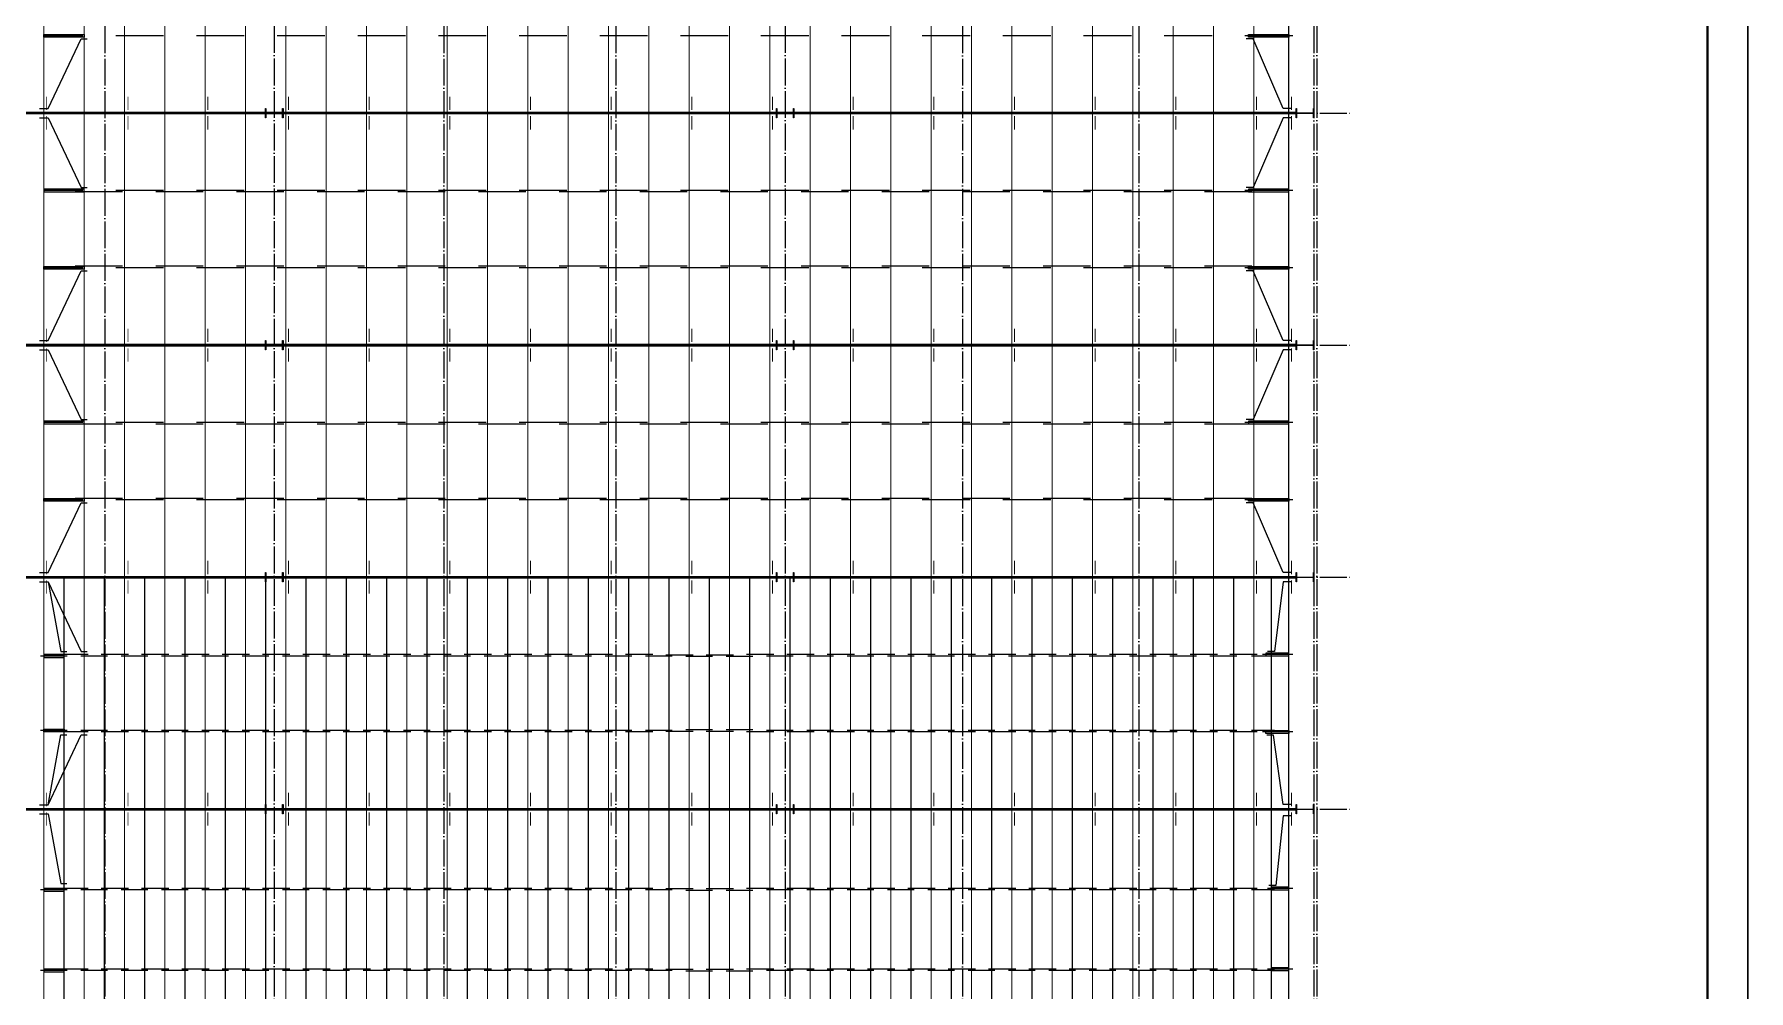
# Model space of a CAD drawing. Extents: x 447413 to 2975780, y -1432727 to 1301644.
# Drawn here: x 2679617 to 2743378, y -439284 to -403716 of the extents above; entities that cross this region are included whole.
import ezdxf

# ---------------------------------------------------------------- set-up
doc = ezdxf.new("R2010")
doc.units = 0
doc.header["$LTSCALE"] = 1000
doc.header["$MEASUREMENT"] = 0
doc.linetypes.add('DOTE', pattern=[2.42, 2, -0.2, 0.02, -0.2])
for name, color, linetype in [('DOTE', 1, 'Continuous'), ('LG', 200, 'Continuous'), ('图框', 253, 'Continuous'), ('柱子', 3, 'Continuous')]:
    doc.layers.add(name, color=color, linetype=linetype)
for name, color, linetype, lineweight in [('屋面隅撑', 10, 'Continuous', 30), ('檩条', 7, 'Continuous', 18), ('钢梁', 141, 'Continuous', 18)]:
    doc.layers.add(name, color=color, linetype=linetype, lineweight=lineweight)

# ---------------------------------------------------------------- blocks, each defined once
blk = doc.blocks.new('A$C6B0021A6')
at = {"layer": '图框', "color": 2, "const_width": 40, "elevation": -84000}
blk.add_lwpolyline([(20, 84120), (118920, 84120), (118920, 20), (20, 20)], close=True, dxfattribs=at)
at = {"layer": '图框', "color": 153, "const_width": 58, "elevation": -84000}
blk.add_lwpolyline([(111420, 1020), (2520, 1020), (2520, 83120), (111420, 83120)], close=True, dxfattribs=at)

msp = doc.modelspace()

# ---------------------------------------------------------------- linework, layer by layer
at = {"layer": 'DOTE', "color": 8, "linetype": 'DOTE', "ltscale": 0.5}
for p, q in [((2688542.4, -377995.7, 252000), (2688542.4, -498983.1, 252000)), ((2707542.4, -377995.7, 252000), (2707542.4, -498983.1, 252000)), ((2727322.1, -377995.7, 252000), (2727322.1, -498983.1, 252000)), ((2628213.2, -406647.4, 252000), (2728631.9, -406647.4, 252000)), ((2628213.2, -415277.4, 252000), (2728631.9, -415277.4, 252000)), ((2628213.2, -423907.4, 252000), (2728631.9, -423907.4, 252000))]:
    msp.add_line(p, q, dxfattribs=at)
at = {"layer": 'DOTE', "linetype": 'DOTE', "ltscale": 0.5}
msp.add_line((2628213.2, -432536.9, 252000), (2728631.9, -432536.9, 252000), dxfattribs=at)
at = {"layer": 'DOTE', "color": 8, "linetype": 'DOTE', "ltscale": 0.5, "elevation": 252000}
for points in [[(2682242.1, -378003.3), (2682242.1, -498989.2)], [(2694842.1, -378003.3), (2694842.1, -498989.2)], [(2701242.1, -378003.3), (2701242.1, -498989.2)], [(2714142.1, -378003.3), (2714142.1, -498989.2)], [(2720702.1, -378003.3), (2720702.1, -498989.2)]]:
    msp.add_lwpolyline(points, dxfattribs=at)
at = {"layer": 'DOTE', "linetype": 'DOTE', "ltscale": 0.5, "elevation": 252000}
msp.add_lwpolyline([(2727202.1, -378003.3), (2727202.1, -498989.2)], dxfattribs=at)
at = {"layer": 'LG'}
for p, q in [((2681418.1, -403772.4, 252000), (2679972.2, -403772.4, 252000)), ((2684418.1, -403772.4, 252000), (2682644, -403772.4, 252000)), ((2687418.1, -403772.4, 252000), (2685644, -403772.4, 252000)), ((2690418.1, -403772.4, 252000), (2688644, -403772.4, 252000)), ((2693418.1, -403772.4, 252000), (2691644, -403772.4, 252000)), ((2696418.1, -403772.4, 252000), (2694644, -403772.4, 252000)), ((2699418.1, -403772.4, 252000), (2697644, -403772.4, 252000)), ((2702418.1, -403772.4, 252000), (2700644, -403772.4, 252000)), ((2705418.1, -403772.4, 252000), (2703644, -403772.4, 252000)), ((2708418.1, -403772.4, 252000), (2706644, -403772.4, 252000)), ((2711418.1, -403772.4, 252000), (2709644, -403772.4, 252000)), ((2714418.1, -403772.4, 252000), (2712644, -403772.4, 252000)), ((2717418.1, -403772.4, 252000), (2715644, -403772.4, 252000)), ((2720418.1, -403772.4, 252000), (2718644, -403772.4, 252000)), ((2723418.1, -403772.4, 252000), (2721644, -403772.4, 252000)), ((2726418.1, -403772.4, 252000), (2724644, -403772.4, 252000)), ((2681418.1, -409522.4, 252000), (2679972.2, -409522.4, 252000)), ((2682897.5, -409579.8, 252000), (2681138.2, -409579.8, 252000)), ((2684418.1, -409522.4, 252000), (2682644, -409522.4, 252000)), ((2685897.5, -409579.8, 252000), (2684138.2, -409579.8, 252000)), ((2687418.1, -409522.4, 252000), (2685644, -409522.4, 252000)), ((2688897.5, -409579.8, 252000), (2687138.2, -409579.8, 252000)), ((2690418.1, -409522.4, 252000), (2688644, -409522.4, 252000)), ((2691897.5, -409579.8, 252000), (2690138.2, -409579.8, 252000)), ((2693418.1, -409522.4, 252000), (2691644, -409522.4, 252000)), ((2694897.5, -409579.8, 252000), (2693138.2, -409579.8, 252000)), ((2696418.1, -409522.4, 252000), (2694644, -409522.4, 252000)), ((2697897.5, -409579.8, 252000), (2696138.2, -409579.8, 252000)), ((2699418.1, -409522.4, 252000), (2697644, -409522.4, 252000)), ((2700897.5, -409579.8, 252000), (2699138.2, -409579.8, 252000)), ((2702418.1, -409522.4, 252000), (2700644, -409522.4, 252000)), ((2703897.5, -409579.8, 252000), (2702138.2, -409579.8, 252000)), ((2705418.1, -409522.4, 252000), (2703644, -409522.4, 252000)), ((2706897.5, -409579.8, 252000), (2705138.2, -409579.8, 252000)), ((2708418.1, -409522.4, 252000), (2706644, -409522.4, 252000)), ((2709897.5, -409579.8, 252000), (2708138.2, -409579.8, 252000)), ((2711418.1, -409522.4, 252000), (2709644, -409522.4, 252000)), ((2712897.5, -409579.8, 252000), (2711138.2, -409579.8, 252000)), ((2714418.1, -409522.4, 252000), (2712644, -409522.4, 252000)), ((2715897.5, -409579.8, 252000), (2714138.2, -409579.8, 252000)), ((2717418.1, -409522.4, 252000), (2715644, -409522.4, 252000)), ((2718897.5, -409579.8, 252000), (2717138.2, -409579.8, 252000)), ((2720418.1, -409522.4, 252000), (2718644, -409522.4, 252000)), ((2721897.5, -409579.8, 252000), (2720138.2, -409579.8, 252000)), ((2723418.1, -409522.4, 252000), (2721644, -409522.4, 252000)), ((2724897.5, -409579.8, 252000), (2723138.2, -409579.8, 252000)), ((2726418.1, -409522.4, 252000), (2724644, -409522.4, 252000)), ((2681418.1, -412402.4, 252000), (2679972.2, -412402.4, 252000)), ((2682897.5, -412344.9, 252000), (2681138.2, -412344.9, 252000)), ((2684418.1, -412402.4, 252000), (2682644, -412402.4, 252000)), ((2685897.5, -412344.9, 252000), (2684138.2, -412344.9, 252000)), ((2687418.1, -412402.4, 252000), (2685644, -412402.4, 252000)), ((2688897.5, -412344.9, 252000), (2687138.2, -412344.9, 252000)), ((2690418.1, -412402.4, 252000), (2688644, -412402.4, 252000)), ((2691897.5, -412344.9, 252000), (2690138.2, -412344.9, 252000)), ((2693418.1, -412402.4, 252000), (2691644, -412402.4, 252000)), ((2694897.5, -412344.9, 252000), (2693138.2, -412344.9, 252000)), ((2696418.1, -412402.4, 252000), (2694644, -412402.4, 252000)), ((2697897.5, -412344.9, 252000), (2696138.2, -412344.9, 252000)), ((2699418.1, -412402.4, 252000), (2697644, -412402.4, 252000)), ((2700897.5, -412344.9, 252000), (2699138.2, -412344.9, 252000)), ((2702418.1, -412402.4, 252000), (2700644, -412402.4, 252000)), ((2703897.5, -412344.9, 252000), (2702138.2, -412344.9, 252000)), ((2705418.1, -412402.4, 252000), (2703644, -412402.4, 252000)), ((2706897.5, -412344.9, 252000), (2705138.2, -412344.9, 252000)), ((2708418.1, -412402.4, 252000), (2706644, -412402.4, 252000)), ((2709897.5, -412344.9, 252000), (2708138.2, -412344.9, 252000)), ((2711418.1, -412402.4, 252000), (2709644, -412402.4, 252000)), ((2712897.5, -412344.9, 252000), (2711138.2, -412344.9, 252000)), ((2714418.1, -412402.4, 252000), (2712644, -412402.4, 252000)), ((2715897.5, -412344.9, 252000), (2714138.2, -412344.9, 252000)), ((2717418.1, -412402.4, 252000), (2715644, -412402.4, 252000)), ((2718897.5, -412344.9, 252000), (2717138.2, -412344.9, 252000)), ((2720418.1, -412402.4, 252000), (2718644, -412402.4, 252000)), ((2721897.5, -412344.9, 252000), (2720138.2, -412344.9, 252000)), ((2723418.1, -412402.4, 252000), (2721644, -412402.4, 252000)), ((2724897.5, -412344.9, 252000), (2723138.2, -412344.9, 252000)), ((2726418.1, -412402.4, 252000), (2724644, -412402.4, 252000)), ((2681418.1, -418152.4, 252000), (2679972.2, -418152.4, 252000)), ((2682897.5, -418209.8, 252000), (2681138.2, -418209.8, 252000)), ((2684418.1, -418152.4, 252000), (2682644, -418152.4, 252000)), ((2685897.5, -418209.8, 252000), (2684138.2, -418209.8, 252000)), ((2687418.1, -418152.4, 252000), (2685644, -418152.4, 252000)), ((2688897.5, -418209.8, 252000), (2687138.2, -418209.8, 252000)), ((2690418.1, -418152.4, 252000), (2688644, -418152.4, 252000)), ((2691897.5, -418209.8, 252000), (2690138.2, -418209.8, 252000)), ((2693418.1, -418152.4, 252000), (2691644, -418152.4, 252000)), ((2694897.5, -418209.8, 252000), (2693138.2, -418209.8, 252000)), ((2696418.1, -418152.4, 252000), (2694644, -418152.4, 252000)), ((2697897.5, -418209.8, 252000), (2696138.2, -418209.8, 252000)), ((2699418.1, -418152.4, 252000), (2697644, -418152.4, 252000)), ((2700897.5, -418209.8, 252000), (2699138.2, -418209.8, 252000)), ((2702418.1, -418152.4, 252000), (2700644, -418152.4, 252000)), ((2703897.5, -418209.8, 252000), (2702138.2, -418209.8, 252000)), ((2705418.1, -418152.4, 252000), (2703644, -418152.4, 252000)), ((2706897.5, -418209.8, 252000), (2705138.2, -418209.8, 252000)), ((2708418.1, -418152.4, 252000), (2706644, -418152.4, 252000)), ((2709897.5, -418209.8, 252000), (2708138.2, -418209.8, 252000)), ((2711418.1, -418152.4, 252000), (2709644, -418152.4, 252000)), ((2712897.5, -418209.8, 252000), (2711138.2, -418209.8, 252000)), ((2714418.1, -418152.4, 252000), (2712644, -418152.4, 252000)), ((2715897.5, -418209.8, 252000), (2714138.2, -418209.8, 252000)), ((2717418.1, -418152.4, 252000), (2715644, -418152.4, 252000)), ((2718897.5, -418209.8, 252000), (2717138.2, -418209.8, 252000)), ((2720418.1, -418152.4, 252000), (2718644, -418152.4, 252000)), ((2721897.5, -418209.8, 252000), (2720138.2, -418209.8, 252000)), ((2723418.1, -418152.4, 252000), (2721644, -418152.4, 252000)), ((2724897.5, -418209.8, 252000), (2723138.2, -418209.8, 252000)), ((2726418.1, -418152.4, 252000), (2724644, -418152.4, 252000)), ((2681418.1, -421032.4, 252000), (2679972.2, -421032.4, 252000)), ((2682897.5, -420974.9, 252000), (2681138.2, -420974.9, 252000)), ((2684418.1, -421032.4, 252000), (2682644, -421032.4, 252000)), ((2685897.5, -420974.9, 252000), (2684138.2, -420974.9, 252000)), ((2687418.1, -421032.4, 252000), (2685644, -421032.4, 252000)), ((2688897.5, -420974.9, 252000), (2687138.2, -420974.9, 252000)), ((2690418.1, -421032.4, 252000), (2688644, -421032.4, 252000)), ((2691897.5, -420974.9, 252000), (2690138.2, -420974.9, 252000)), ((2693418.1, -421032.4, 252000), (2691644, -421032.4, 252000)), ((2694897.5, -420974.9, 252000), (2693138.2, -420974.9, 252000)), ((2696418.1, -421032.4, 252000), (2694644, -421032.4, 252000)), ((2697897.5, -420974.9, 252000), (2696138.2, -420974.9, 252000)), ((2699418.1, -421032.4, 252000), (2697644, -421032.4, 252000)), ((2700897.5, -420974.9, 252000), (2699138.2, -420974.9, 252000)), ((2702418.1, -421032.4, 252000), (2700644, -421032.4, 252000)), ((2703897.5, -420974.9, 252000), (2702138.2, -420974.9, 252000)), ((2705418.1, -421032.4, 252000), (2703644, -421032.4, 252000)), ((2706897.5, -420974.9, 252000), (2705138.2, -420974.9, 252000)), ((2708418.1, -421032.4, 252000), (2706644, -421032.4, 252000)), ((2709897.5, -420974.9, 252000), (2708138.2, -420974.9, 252000)), ((2711418.1, -421032.4, 252000), (2709644, -421032.4, 252000)), ((2712897.5, -420974.9, 252000), (2711138.2, -420974.9, 252000)), ((2714418.1, -421032.4, 252000), (2712644, -421032.4, 252000)), ((2715897.5, -420974.9, 252000), (2714138.2, -420974.9, 252000)), ((2717418.1, -421032.4, 252000), (2715644, -421032.4, 252000)), ((2718897.5, -420974.9, 252000), (2717138.2, -420974.9, 252000)), ((2720418.1, -421032.4, 252000), (2718644, -421032.4, 252000)), ((2721897.5, -420974.9, 252000), (2720138.2, -420974.9, 252000)), ((2723418.1, -421032.4, 252000), (2721644, -421032.4, 252000)), ((2724897.5, -420974.9, 252000), (2723138.2, -420974.9, 252000)), ((2726418.1, -421032.4, 252000), (2724644, -421032.4, 252000)), ((2680840, -426839.6, 252000), (2679842.9, -426839.6, 252000)), ((2681418.1, -426782.1, 252000), (2679972.2, -426782.1, 252000)), ((2681615.9, -426782.1, 252000), (2680608, -426782.1, 252000)), ((2682340, -426839.6, 252000), (2681342.9, -426839.6, 252000)), ((2683115.9, -426782.1, 252000), (2682108, -426782.1, 252000)), ((2683840, -426839.6, 252000), (2682842.9, -426839.6, 252000)), ((2684615.9, -426782.1, 252000), (2683608, -426782.1, 252000)), ((2685340, -426839.6, 252000), (2684342.9, -426839.6, 252000)), ((2686115.9, -426782.1, 252000), (2685108, -426782.1, 252000)), ((2686840, -426839.6, 252000), (2685842.9, -426839.6, 252000)), ((2687615.9, -426782.1, 252000), (2686608, -426782.1, 252000)), ((2688340, -426839.6, 252000), (2687342.9, -426839.6, 252000)), ((2689115.9, -426782.1, 252000), (2688108, -426782.1, 252000)), ((2689840, -426839.6, 252000), (2688842.9, -426839.6, 252000)), ((2690615.9, -426782.1, 252000), (2689608, -426782.1, 252000)), ((2691340, -426839.6, 252000), (2690342.9, -426839.6, 252000)), ((2692115.9, -426782.1, 252000), (2691108, -426782.1, 252000)), ((2692840, -426839.6, 252000), (2691842.9, -426839.6, 252000)), ((2693615.9, -426782.1, 252000), (2692608, -426782.1, 252000)), ((2694340, -426839.6, 252000), (2693342.9, -426839.6, 252000)), ((2695115.9, -426782.1, 252000), (2694108, -426782.1, 252000)), ((2695840, -426839.6, 252000), (2694842.9, -426839.6, 252000)), ((2696615.9, -426782.1, 252000), (2695608, -426782.1, 252000)), ((2697340, -426839.6, 252000), (2696342.9, -426839.6, 252000)), ((2698115.9, -426782.1, 252000), (2697108, -426782.1, 252000)), ((2698840, -426839.6, 252000), (2697842.9, -426839.6, 252000)), ((2699615.9, -426782.1, 252000), (2698608, -426782.1, 252000)), ((2700340, -426839.6, 252000), (2699342.9, -426839.6, 252000)), ((2701115.9, -426782.1, 252000), (2700108, -426782.1, 252000)), ((2701840, -426839.6, 252000), (2700842.9, -426839.6, 252000)), ((2702615.9, -426782.1, 252000), (2701608, -426782.1, 252000)), ((2703340, -426839.6, 252000), (2702342.9, -426839.6, 252000)), ((2704115.9, -426802.2, 252000), (2703108, -426802.2, 252000)), ((2704840, -426859.7, 252000), (2703842.9, -426859.7, 252000)), ((2705615.9, -426802.2, 252000), (2704608, -426802.2, 252000)), ((2706340, -426859.7, 252000), (2705342.9, -426859.7, 252000)), ((2707115.9, -426782.1, 252000), (2706108, -426782.1, 252000)), ((2707840, -426839.6, 252000), (2706842.9, -426839.6, 252000)), ((2708615.9, -426782.1, 252000), (2707608, -426782.1, 252000)), ((2709340, -426839.6, 252000), (2708342.9, -426839.6, 252000)), ((2710115.9, -426782.1, 252000), (2709108, -426782.1, 252000)), ((2710840, -426839.6, 252000), (2709842.9, -426839.6, 252000)), ((2711615.9, -426782.1, 252000), (2710608, -426782.1, 252000)), ((2712340, -426839.6, 252000), (2711342.9, -426839.6, 252000)), ((2713115.9, -426782.1, 252000), (2712108, -426782.1, 252000)), ((2713840, -426839.6, 252000), (2712842.9, -426839.6, 252000)), ((2714615.9, -426782.1, 252000), (2713608, -426782.1, 252000)), ((2715340, -426839.6, 252000), (2714342.9, -426839.6, 252000)), ((2716115.9, -426782.1, 252000), (2715108, -426782.1, 252000)), ((2716840, -426839.6, 252000), (2715842.9, -426839.6, 252000)), ((2717615.9, -426782.1, 252000), (2716608, -426782.1, 252000)), ((2718340, -426839.6, 252000), (2717342.9, -426839.6, 252000)), ((2719115.9, -426782.1, 252000), (2718108, -426782.1, 252000)), ((2719840, -426839.6, 252000), (2718842.9, -426839.6, 252000)), ((2720615.9, -426782.1, 252000), (2719608, -426782.1, 252000)), ((2721340, -426839.6, 252000), (2720342.9, -426839.6, 252000)), ((2722115.9, -426782.1, 252000), (2721108, -426782.1, 252000)), ((2722840, -426839.6, 252000), (2721842.9, -426839.6, 252000)), ((2723615.9, -426782.1, 252000), (2722608, -426782.1, 252000)), ((2724340, -426839.6, 252000), (2723342.9, -426839.6, 252000)), ((2725100.2, -426782.1, 252000), (2724086.5, -426782.1, 252000)), ((2725740, -426839.6, 252000), (2724889.3, -426839.6, 252000)), ((2726418.1, -426782.1, 252000), (2725294, -426782.1, 252000)), ((2680840, -429604.7, 252000), (2679842.9, -429604.7, 252000)), ((2681418.1, -429662.1, 252000), (2679972.2, -429662.1, 252000)), ((2681615.9, -429662.1, 252000), (2680608, -429662.1, 252000)), ((2682340, -429604.7, 252000), (2681342.9, -429604.7, 252000)), ((2683115.9, -429662.1, 252000), (2682108, -429662.1, 252000)), ((2683840, -429604.7, 252000), (2682842.9, -429604.7, 252000)), ((2684615.9, -429662.1, 252000), (2683608, -429662.1, 252000)), ((2685340, -429604.7, 252000), (2684342.9, -429604.7, 252000)), ((2686115.9, -429662.1, 252000), (2685108, -429662.1, 252000)), ((2686840, -429604.7, 252000), (2685842.9, -429604.7, 252000)), ((2687615.9, -429662.1, 252000), (2686608, -429662.1, 252000)), ((2688340, -429604.7, 252000), (2687342.9, -429604.7, 252000)), ((2689115.9, -429662.1, 252000), (2688108, -429662.1, 252000)), ((2689840, -429604.7, 252000), (2688842.9, -429604.7, 252000)), ((2690615.9, -429662.1, 252000), (2689608, -429662.1, 252000)), ((2691340, -429604.7, 252000), (2690342.9, -429604.7, 252000)), ((2692115.9, -429662.1, 252000), (2691108, -429662.1, 252000)), ((2692840, -429604.7, 252000), (2691842.9, -429604.7, 252000)), ((2693615.9, -429662.1, 252000), (2692608, -429662.1, 252000)), ((2694340, -429604.7, 252000), (2693342.9, -429604.7, 252000)), ((2695115.9, -429662.1, 252000), (2694108, -429662.1, 252000)), ((2695840, -429604.7, 252000), (2694842.9, -429604.7, 252000)), ((2696615.9, -429662.1, 252000), (2695608, -429662.1, 252000)), ((2697340, -429604.7, 252000), (2696342.9, -429604.7, 252000)), ((2698115.9, -429662.1, 252000), (2697108, -429662.1, 252000)), ((2698840, -429604.7, 252000), (2697842.9, -429604.7, 252000)), ((2699615.9, -429662.1, 252000), (2698608, -429662.1, 252000)), ((2700340, -429604.7, 252000), (2699342.9, -429604.7, 252000)), ((2701115.9, -429662.1, 252000), (2700108, -429662.1, 252000)), ((2701840, -429604.7, 252000), (2700842.9, -429604.7, 252000)), ((2702615.9, -429662.1, 252000), (2701608, -429662.1, 252000)), ((2703340, -429604.7, 252000), (2702342.9, -429604.7, 252000)), ((2704115.9, -429642.1, 252000), (2703108, -429642.1, 252000)), ((2704840, -429584.6, 252000), (2703842.9, -429584.6, 252000)), ((2705615.9, -429642.1, 252000), (2704608, -429642.1, 252000)), ((2706340, -429584.6, 252000), (2705342.9, -429584.6, 252000)), ((2707115.9, -429662.1, 252000), (2706108, -429662.1, 252000)), ((2707840, -429604.7, 252000), (2706842.9, -429604.7, 252000)), ((2708615.9, -429662.1, 252000), (2707608, -429662.1, 252000)), ((2709340, -429604.7, 252000), (2708342.9, -429604.7, 252000)), ((2710115.9, -429662.1, 252000), (2709108, -429662.1, 252000)), ((2710840, -429604.7, 252000), (2709842.9, -429604.7, 252000)), ((2711615.9, -429662.1, 252000), (2710608, -429662.1, 252000)), ((2712340, -429604.7, 252000), (2711342.9, -429604.7, 252000)), ((2713115.9, -429662.1, 252000), (2712108, -429662.1, 252000)), ((2713840, -429604.7, 252000), (2712842.9, -429604.7, 252000)), ((2714615.9, -429662.1, 252000), (2713608, -429662.1, 252000)), ((2715340, -429604.7, 252000), (2714342.9, -429604.7, 252000)), ((2716115.9, -429662.1, 252000), (2715108, -429662.1, 252000)), ((2716840, -429604.7, 252000), (2715842.9, -429604.7, 252000)), ((2717615.9, -429662.1, 252000), (2716608, -429662.1, 252000)), ((2718340, -429604.7, 252000), (2717342.9, -429604.7, 252000)), ((2719115.9, -429662.1, 252000), (2718108, -429662.1, 252000)), ((2719840, -429604.7, 252000), (2718842.9, -429604.7, 252000)), ((2720615.9, -429662.1, 252000), (2719608, -429662.1, 252000)), ((2721340, -429604.7, 252000), (2720342.9, -429604.7, 252000)), ((2722115.9, -429662.1, 252000), (2721108, -429662.1, 252000)), ((2722840, -429604.7, 252000), (2721842.9, -429604.7, 252000)), ((2723615.9, -429662.1, 252000), (2722608, -429662.1, 252000)), ((2724340, -429604.7, 252000), (2723342.9, -429604.7, 252000)), ((2725100.2, -429662.1, 252000), (2724086.5, -429662.1, 252000)), ((2725740, -429604.7, 252000), (2724889.3, -429604.7, 252000)), ((2726418.1, -429662.1, 252000), (2725294, -429662.1, 252000)), ((2681615.9, -435479.5, 252000), (2680608, -435479.5, 252000)), ((2683115.9, -435479.5, 252000), (2682108, -435479.5, 252000)), ((2684615.9, -435479.5, 252000), (2683608, -435479.5, 252000)), ((2686115.9, -435479.5, 252000), (2685108, -435479.5, 252000)), ((2687615.9, -435479.5, 252000), (2686608, -435479.5, 252000)), ((2689115.9, -435479.5, 252000), (2688108, -435479.5, 252000)), ((2690615.9, -435479.5, 252000), (2689608, -435479.5, 252000)), ((2692115.9, -435479.5, 252000), (2691108, -435479.5, 252000)), ((2693615.9, -435479.5, 252000), (2692608, -435479.5, 252000)), ((2695115.9, -435479.5, 252000), (2694108, -435479.5, 252000)), ((2696615.9, -435479.5, 252000), (2695608, -435479.5, 252000)), ((2698115.9, -435479.5, 252000), (2697108, -435479.5, 252000)), ((2699615.9, -435479.5, 252000), (2698608, -435479.5, 252000)), ((2701115.9, -435479.5, 252000), (2700108, -435479.5, 252000)), ((2702615.9, -435479.5, 252000), (2701608, -435479.5, 252000)), ((2707115.9, -435479.5, 252000), (2706108, -435479.5, 252000)), ((2708615.9, -435479.5, 252000), (2707608, -435479.5, 252000)), ((2710115.9, -435479.5, 252000), (2709108, -435479.5, 252000)), ((2711615.9, -435479.5, 252000), (2710608, -435479.5, 252000)), ((2713115.9, -435479.5, 252000), (2712108, -435479.5, 252000)), ((2714615.9, -435479.5, 252000), (2713608, -435479.5, 252000)), ((2716115.9, -435479.5, 252000), (2715108, -435479.5, 252000)), ((2717615.9, -435479.5, 252000), (2716608, -435479.5, 252000)), ((2719115.9, -435479.5, 252000), (2718108, -435479.5, 252000)), ((2720615.9, -435479.5, 252000), (2719608, -435479.5, 252000)), ((2722115.9, -435479.5, 252000), (2721108, -435479.5, 252000)), ((2723615.9, -435479.5, 252000), (2722608, -435479.5, 252000)), ((2725100.2, -435479.5, 252000), (2724086.5, -435479.5, 252000)), ((2726418.1, -435479.5, 252000), (2725486.5, -435479.5, 252000)), ((2680840, -435536.9, 252000), (2679842.9, -435536.9, 252000)), ((2682340, -435536.9, 252000), (2681342.9, -435536.9, 252000)), ((2683840, -435536.9, 252000), (2682842.9, -435536.9, 252000)), ((2685340, -435536.9, 252000), (2684342.9, -435536.9, 252000)), ((2686840, -435536.9, 252000), (2685842.9, -435536.9, 252000)), ((2688340, -435536.9, 252000), (2687342.9, -435536.9, 252000)), ((2689840, -435536.9, 252000), (2688842.9, -435536.9, 252000)), ((2691340, -435536.9, 252000), (2690342.9, -435536.9, 252000)), ((2692840, -435536.9, 252000), (2691842.9, -435536.9, 252000)), ((2694340, -435536.9, 252000), (2693342.9, -435536.9, 252000)), ((2695840, -435536.9, 252000), (2694842.9, -435536.9, 252000)), ((2697340, -435536.9, 252000), (2696342.9, -435536.9, 252000)), ((2698840, -435536.9, 252000), (2697842.9, -435536.9, 252000)), ((2700340, -435536.9, 252000), (2699342.9, -435536.9, 252000)), ((2701840, -435536.9, 252000), (2700842.9, -435536.9, 252000)), ((2703340, -435536.9, 252000), (2702342.9, -435536.9, 252000)), ((2704115.9, -435499.5, 252000), (2703108, -435499.5, 252000)), ((2704840, -435557, 252000), (2703842.9, -435557, 252000)), ((2705615.9, -435499.5, 252000), (2704608, -435499.5, 252000)), ((2706340, -435557, 252000), (2705342.9, -435557, 252000)), ((2707840, -435536.9, 252000), (2706842.9, -435536.9, 252000)), ((2709340, -435536.9, 252000), (2708342.9, -435536.9, 252000)), ((2710840, -435536.9, 252000), (2709842.9, -435536.9, 252000)), ((2712340, -435536.9, 252000), (2711342.9, -435536.9, 252000)), ((2713840, -435536.9, 252000), (2712842.9, -435536.9, 252000)), ((2715340, -435536.9, 252000), (2714342.9, -435536.9, 252000)), ((2716840, -435536.9, 252000), (2715842.9, -435536.9, 252000)), ((2718340, -435536.9, 252000), (2717342.9, -435536.9, 252000)), ((2719840, -435536.9, 252000), (2718842.9, -435536.9, 252000)), ((2721340, -435536.9, 252000), (2720342.9, -435536.9, 252000)), ((2722840, -435536.9, 252000), (2721842.9, -435536.9, 252000)), ((2724340, -435536.9, 252000), (2723342.9, -435536.9, 252000)), ((2725740, -435536.9, 252000), (2724889.3, -435536.9, 252000)), ((2680840, -438536.9, 252000), (2679842.9, -438536.9, 252000)), ((2681615.9, -438479.5, 252000), (2680608, -438479.5, 252000)), ((2682340, -438536.9, 252000), (2681342.9, -438536.9, 252000)), ((2683115.9, -438479.5, 252000), (2682108, -438479.5, 252000)), ((2683840, -438536.9, 252000), (2682842.9, -438536.9, 252000)), ((2684615.9, -438479.5, 252000), (2683608, -438479.5, 252000)), ((2685340, -438536.9, 252000), (2684342.9, -438536.9, 252000)), ((2686115.9, -438479.5, 252000), (2685108, -438479.5, 252000)), ((2686840, -438536.9, 252000), (2685842.9, -438536.9, 252000)), ((2687615.9, -438479.5, 252000), (2686608, -438479.5, 252000)), ((2688340, -438536.9, 252000), (2687342.9, -438536.9, 252000)), ((2689115.9, -438479.5, 252000), (2688108, -438479.5, 252000)), ((2689840, -438536.9, 252000), (2688842.9, -438536.9, 252000)), ((2690615.9, -438479.5, 252000), (2689608, -438479.5, 252000)), ((2691340, -438536.9, 252000), (2690342.9, -438536.9, 252000)), ((2692115.9, -438479.5, 252000), (2691108, -438479.5, 252000)), ((2692840, -438536.9, 252000), (2691842.9, -438536.9, 252000)), ((2693615.9, -438479.5, 252000), (2692608, -438479.5, 252000)), ((2694340, -438536.9, 252000), (2693342.9, -438536.9, 252000)), ((2695115.9, -438479.5, 252000), (2694108, -438479.5, 252000)), ((2695840, -438536.9, 252000), (2694842.9, -438536.9, 252000)), ((2696615.9, -438479.5, 252000), (2695608, -438479.5, 252000)), ((2697340, -438536.9, 252000), (2696342.9, -438536.9, 252000)), ((2698115.9, -438479.5, 252000), (2697108, -438479.5, 252000)), ((2698840, -438536.9, 252000), (2697842.9, -438536.9, 252000)), ((2699615.9, -438479.5, 252000), (2698608, -438479.5, 252000)), ((2700340, -438536.9, 252000), (2699342.9, -438536.9, 252000)), ((2701115.9, -438479.5, 252000), (2700108, -438479.5, 252000)), ((2701840, -438536.9, 252000), (2700842.9, -438536.9, 252000)), ((2702615.9, -438479.5, 252000), (2701608, -438479.5, 252000)), ((2703340, -438536.9, 252000), (2702342.9, -438536.9, 252000)), ((2704115.9, -438499.5, 252000), (2703108, -438499.5, 252000)), ((2704840, -438557, 252000), (2703842.9, -438557, 252000)), ((2705615.9, -438499.5, 252000), (2704608, -438499.5, 252000)), ((2706340, -438557, 252000), (2705342.9, -438557, 252000)), ((2707115.9, -438479.5, 252000), (2706108, -438479.5, 252000)), ((2707840, -438536.9, 252000), (2706842.9, -438536.9, 252000)), ((2708615.9, -438479.5, 252000), (2707608, -438479.5, 252000)), ((2709340, -438536.9, 252000), (2708342.9, -438536.9, 252000)), ((2710115.9, -438479.5, 252000), (2709108, -438479.5, 252000)), ((2710840, -438536.9, 252000), (2709842.9, -438536.9, 252000)), ((2711615.9, -438479.5, 252000), (2710608, -438479.5, 252000)), ((2712340, -438536.9, 252000), (2711342.9, -438536.9, 252000)), ((2713115.9, -438479.5, 252000), (2712108, -438479.5, 252000)), ((2713840, -438536.9, 252000), (2712842.9, -438536.9, 252000)), ((2714615.9, -438479.5, 252000), (2713608, -438479.5, 252000)), ((2715340, -438536.9, 252000), (2714342.9, -438536.9, 252000)), ((2716115.9, -438479.5, 252000), (2715108, -438479.5, 252000)), ((2716840, -438536.9, 252000), (2715842.9, -438536.9, 252000)), ((2717615.9, -438479.5, 252000), (2716608, -438479.5, 252000)), ((2718340, -438536.9, 252000), (2717342.9, -438536.9, 252000)), ((2719115.9, -438479.5, 252000), (2718108, -438479.5, 252000)), ((2719840, -438536.9, 252000), (2718842.9, -438536.9, 252000)), ((2720615.9, -438479.5, 252000), (2719608, -438479.5, 252000)), ((2721340, -438536.9, 252000), (2720342.9, -438536.9, 252000)), ((2722115.9, -438479.5, 252000), (2721108, -438479.5, 252000)), ((2722840, -438536.9, 252000), (2721842.9, -438536.9, 252000)), ((2723615.9, -438479.5, 252000), (2722608, -438479.5, 252000)), ((2724340, -438536.9, 252000), (2723342.9, -438536.9, 252000)), ((2725100.2, -438479.5, 252000), (2724086.5, -438479.5, 252000)), ((2725740, -438536.9, 252000), (2724889.3, -438536.9, 252000)), ((2726418.1, -438479.5, 252000), (2725486.5, -438479.5, 252000))]:
    msp.add_line(p, q, dxfattribs=at)
at = {"layer": 'LG', "elevation": 252000}
for points in [[(2679811, -406476.9), (2680127, -406476.9), (2681355.8, -403880.8), (2681578, -403880.8)], [(2726379.7, -406471.1), (2726063.7, -406471.1), (2724945.7, -403885.7), (2724692.8, -403885.7)], [(2679811, -406817.8), (2680127, -406817.8), (2681355.8, -409413.9), (2681578, -409413.9)], [(2726379.7, -406823.6), (2726063.7, -406823.6), (2724945.7, -409409), (2724692.8, -409409)], [(2679811, -415106.9), (2680127, -415106.9), (2681355.8, -412510.8), (2681578, -412510.8)], [(2726379.7, -415101.1), (2726063.7, -415101.1), (2724945.7, -412515.7), (2724692.8, -412515.7)], [(2679811, -415447.8), (2680127, -415447.8), (2681355.8, -418043.9), (2681578, -418043.9)], [(2726379.7, -415453.6), (2726063.7, -415453.6), (2724945.7, -418039), (2724692.8, -418039)], [(2679811, -423736.9), (2680127, -423736.9), (2681355.8, -421140.8), (2681578, -421140.8)], [(2726379.7, -423731.1), (2726063.7, -423731.1), (2724945.7, -421145.7), (2724692.8, -421145.7)], [(2679811, -424077.6), (2680127, -424077.6), (2681355.8, -426673.7), (2681578, -426673.7)], [(2679811, -424077.6), (2680127, -424077.6), (2680605.8, -426673.7), (2680828, -426673.7)], [(2726379.7, -424083.4), (2726063.7, -424083.4), (2725737.2, -426668.8), (2725484.2, -426668.8)], [(2679811, -432366.7), (2680127, -432366.7), (2681355.8, -429770.6), (2681578, -429770.6)], [(2679811, -432366.7), (2680127, -432366.7), (2680605.8, -429770.6), (2680828, -429770.6)], [(2726379.7, -432360.9), (2726063.7, -432360.9), (2725709.6, -429775.5), (2725456.7, -429775.5)], [(2679811, -432707.2), (2680127, -432707.2), (2680605.8, -435303.2), (2680828, -435303.2)], [(2726379.7, -432780.7), (2726063.7, -432780.7), (2725788.2, -435366.1), (2725535.3, -435366.1)]]:
    msp.add_lwpolyline(points, dxfattribs=at)
at = {"layer": 'LG', "color": 7, "elevation": 252000}
for points in [[(2681472.2, -403823.6), (2679972.2, -403823.6), (2679972.2, -403721.4), (2681472.2, -403721.4)], [(2726272.2, -403823.5), (2724772.2, -403823.5), (2724772.2, -403721.2), (2726272.2, -403721.2)], [(2681472.2, -409471.1), (2679972.2, -409471.1), (2679972.2, -409573.3), (2681472.2, -409573.3)], [(2726272.2, -409471.2), (2724772.2, -409471.2), (2724772.2, -409573.5), (2726272.2, -409573.5)], [(2681472.2, -412453.6), (2679972.2, -412453.6), (2679972.2, -412351.4), (2681472.2, -412351.4)], [(2726272.2, -412453.5), (2724772.2, -412453.5), (2724772.2, -412351.2), (2726272.2, -412351.2)], [(2681472.2, -418101.1), (2679972.2, -418101.1), (2679972.2, -418203.3), (2681472.2, -418203.3)], [(2726272.2, -418101.2), (2724772.2, -418101.2), (2724772.2, -418203.5), (2726272.2, -418203.5)], [(2681472.2, -421083.6), (2679972.2, -421083.6), (2679972.2, -420981.4), (2681472.2, -420981.4)], [(2726272.2, -421083.5), (2724772.2, -421083.5), (2724772.2, -420981.2), (2726272.2, -420981.2)], [(2680722.2, -426788.5), (2679972.2, -426788.5), (2679972.2, -426890.7), (2680722.2, -426890.7)], [(2726272.2, -426731), (2725422.2, -426731), (2725422.2, -426833.3), (2726272.2, -426833.3)], [(2680722.2, -429655.8), (2679972.2, -429655.8), (2679972.2, -429553.6), (2680722.2, -429553.6)], [(2726272.2, -429713.3), (2725422.2, -429713.3), (2725422.2, -429611), (2726272.2, -429611)], [(2680722.2, -435485.8), (2679972.2, -435485.8), (2679972.2, -435588), (2680722.2, -435588)], [(2726272.2, -435428.3), (2725614.7, -435428.3), (2725614.7, -435530.6), (2726272.2, -435530.6)], [(2680722.2, -438485.8), (2679972.2, -438485.8), (2679972.2, -438588), (2680722.2, -438588)], [(2726272.2, -438428.3), (2725614.7, -438428.3), (2725614.7, -438530.6), (2726272.2, -438530.6)]]:
    msp.add_lwpolyline(points, close=True, dxfattribs=at)
at = {"layer": '屋面隅撑', "const_width": 30, "elevation": 252000}
for points in [[(2680073.6, -406535.7), (2680073.6, -406035.7)], [(2683103.9, -406535.7), (2683103.9, -406035.7)], [(2686073.6, -406535.7), (2686073.6, -406035.7)], [(2689073.6, -406535.7), (2689073.6, -406035.7)], [(2692073.6, -406535.7), (2692073.6, -406035.7)], [(2695073.6, -406535.7), (2695073.6, -406035.7)], [(2698073.6, -406535.7), (2698073.6, -406035.7)], [(2701073.6, -406535.7), (2701073.6, -406035.7)], [(2704073.6, -406535.7), (2704073.6, -406035.7)], [(2707073.6, -406535.7), (2707073.6, -406035.7)], [(2710073.6, -406535.7), (2710073.6, -406035.7)], [(2713073.6, -406535.7), (2713073.6, -406035.7)], [(2716073.6, -406535.7), (2716073.6, -406035.7)], [(2719073.6, -406535.7), (2719073.6, -406035.7)], [(2722073.6, -406535.7), (2722073.6, -406035.7)], [(2725073.6, -406535.7), (2725073.6, -406035.7)], [(2726373.6, -406535.7), (2726373.6, -406035.7)], [(2680073.6, -406759), (2680073.6, -407259)], [(2683103.9, -406759), (2683103.9, -407259)], [(2686073.6, -406759), (2686073.6, -407259)], [(2689073.6, -406759), (2689073.6, -407259)], [(2692073.6, -406759), (2692073.6, -407259)], [(2695073.6, -406759), (2695073.6, -407259)], [(2698073.6, -406759), (2698073.6, -407259)], [(2701073.6, -406759), (2701073.6, -407259)], [(2704073.6, -406759), (2704073.6, -407259)], [(2707073.6, -406759), (2707073.6, -407259)], [(2710073.6, -406759), (2710073.6, -407259)], [(2713073.6, -406759), (2713073.6, -407259)], [(2716073.6, -406759), (2716073.6, -407259)], [(2719073.6, -406759), (2719073.6, -407259)], [(2722073.6, -406759), (2722073.6, -407259)], [(2725073.6, -406759), (2725073.6, -407259)], [(2726373.6, -406759), (2726373.6, -407259)], [(2680073.6, -415165.7), (2680073.6, -414665.7)], [(2683103.9, -415165.7), (2683103.9, -414665.7)], [(2686073.6, -415165.7), (2686073.6, -414665.7)], [(2689073.6, -415165.7), (2689073.6, -414665.7)], [(2692073.6, -415165.7), (2692073.6, -414665.7)], [(2695073.6, -415165.7), (2695073.6, -414665.7)], [(2698073.6, -415165.7), (2698073.6, -414665.7)], [(2701073.6, -415165.7), (2701073.6, -414665.7)], [(2704073.6, -415165.7), (2704073.6, -414665.7)], [(2707073.6, -415165.7), (2707073.6, -414665.7)], [(2710073.6, -415165.7), (2710073.6, -414665.7)], [(2713073.6, -415165.7), (2713073.6, -414665.7)], [(2716073.6, -415165.7), (2716073.6, -414665.7)], [(2719073.6, -415165.7), (2719073.6, -414665.7)], [(2722073.6, -415165.7), (2722073.6, -414665.7)], [(2725073.6, -415165.7), (2725073.6, -414665.7)], [(2726373.6, -415165.7), (2726373.6, -414665.7)], [(2680073.6, -415389), (2680073.6, -415889)], [(2683103.9, -415389), (2683103.9, -415889)], [(2686073.6, -415389), (2686073.6, -415889)], [(2689073.6, -415389), (2689073.6, -415889)], [(2692073.6, -415389), (2692073.6, -415889)], [(2695073.6, -415389), (2695073.6, -415889)], [(2698073.6, -415389), (2698073.6, -415889)], [(2701073.6, -415389), (2701073.6, -415889)], [(2704073.6, -415389), (2704073.6, -415889)], [(2707073.6, -415389), (2707073.6, -415889)], [(2710073.6, -415389), (2710073.6, -415889)], [(2713073.6, -415389), (2713073.6, -415889)], [(2716073.6, -415389), (2716073.6, -415889)], [(2719073.6, -415389), (2719073.6, -415889)], [(2722073.6, -415389), (2722073.6, -415889)], [(2725073.6, -415389), (2725073.6, -415889)], [(2726373.6, -415389), (2726373.6, -415889)], [(2680073.6, -423795.7), (2680073.6, -423295.7)], [(2683103.9, -423795.7), (2683103.9, -423295.7)], [(2686073.6, -423795.7), (2686073.6, -423295.7)], [(2689073.6, -423795.7), (2689073.6, -423295.7)], [(2692073.6, -423795.7), (2692073.6, -423295.7)], [(2695073.6, -423795.7), (2695073.6, -423295.7)], [(2698073.6, -423795.7), (2698073.6, -423295.7)], [(2701073.6, -423795.7), (2701073.6, -423295.7)], [(2704073.6, -423795.7), (2704073.6, -423295.7)], [(2707073.6, -423795.7), (2707073.6, -423295.7)], [(2710073.6, -423795.7), (2710073.6, -423295.7)], [(2713073.6, -423795.7), (2713073.6, -423295.7)], [(2716073.6, -423795.7), (2716073.6, -423295.7)], [(2719073.6, -423795.7), (2719073.6, -423295.7)], [(2722073.6, -423795.7), (2722073.6, -423295.7)], [(2725073.6, -423795.7), (2725073.6, -423295.7)], [(2726373.6, -423795.7), (2726373.6, -423295.7)], [(2680073.6, -424019), (2680073.6, -424519)], [(2683103.9, -424019), (2683103.9, -424519)], [(2686073.6, -424019), (2686073.6, -424519)], [(2689073.6, -424019), (2689073.6, -424519)], [(2692073.6, -424019), (2692073.6, -424519)], [(2695073.6, -424019), (2695073.6, -424519)], [(2698073.6, -424019), (2698073.6, -424519)], [(2701073.6, -424019), (2701073.6, -424519)], [(2704073.6, -424019), (2704073.6, -424519)], [(2707073.6, -424019), (2707073.6, -424519)], [(2710073.6, -424019), (2710073.6, -424519)], [(2713073.6, -424019), (2713073.6, -424519)], [(2716073.6, -424019), (2716073.6, -424519)], [(2719073.6, -424019), (2719073.6, -424519)], [(2722073.6, -424019), (2722073.6, -424519)], [(2725073.6, -424019), (2725073.6, -424519)], [(2726373.6, -424019), (2726373.6, -424519)], [(2680073.6, -432425.2), (2680073.6, -431925.2)], [(2683103.9, -432425.2), (2683103.9, -431925.2)], [(2686073.6, -432425.2), (2686073.6, -431925.2)], [(2689073.6, -432425.2), (2689073.6, -431925.2)], [(2692073.6, -432425.2), (2692073.6, -431925.2)], [(2695073.6, -432425.2), (2695073.6, -431925.2)], [(2698073.6, -432425.2), (2698073.6, -431925.2)], [(2701073.6, -432425.2), (2701073.6, -431925.2)], [(2704073.6, -432425.2), (2704073.6, -431925.2)], [(2707073.6, -432425.2), (2707073.6, -431925.2)], [(2710073.6, -432425.2), (2710073.6, -431925.2)], [(2713073.6, -432425.2), (2713073.6, -431925.2)], [(2716073.6, -432425.2), (2716073.6, -431925.2)], [(2719073.6, -432425.2), (2719073.6, -431925.2)], [(2722073.6, -432425.2), (2722073.6, -431925.2)], [(2725073.6, -432425.2), (2725073.6, -431925.2)], [(2726373.6, -432425.2), (2726373.6, -431925.2)], [(2680073.6, -432648.6), (2680073.6, -433148.6)], [(2683103.9, -432648.6), (2683103.9, -433148.6)], [(2686073.6, -432648.6), (2686073.6, -433148.6)], [(2689073.6, -432648.6), (2689073.6, -433148.6)], [(2692073.6, -432648.6), (2692073.6, -433148.6)], [(2695073.6, -432648.6), (2695073.6, -433148.6)], [(2698073.6, -432648.6), (2698073.6, -433148.6)], [(2701073.6, -432648.6), (2701073.6, -433148.6)], [(2704073.6, -432648.6), (2704073.6, -433148.6)], [(2707073.6, -432648.6), (2707073.6, -433148.6)], [(2710073.6, -432648.6), (2710073.6, -433148.6)], [(2713073.6, -432648.6), (2713073.6, -433148.6)], [(2716073.6, -432648.6), (2716073.6, -433148.6)], [(2719073.6, -432648.6), (2719073.6, -433148.6)], [(2722073.6, -432648.6), (2722073.6, -433148.6)], [(2725073.6, -432648.6), (2725073.6, -433148.6)], [(2726373.6, -432648.6), (2726373.6, -433148.6)]]:
    msp.add_lwpolyline(points, dxfattribs=at)
at = {"layer": '柱子', "color": 6, "ltscale": 100, "elevation": 252000}
for points in [[(2688231.4, -406643.4), (2688853.4, -406643.4), (2688853.4, -406472.4), (2688867.4, -406472.4), (2688867.4, -406822.4), (2688853.4, -406822.4), (2688853.4, -406651.4), (2688231.4, -406651.4), (2688231.4, -406822.4), (2688217.4, -406822.4), (2688217.4, -406472.4), (2688231.4, -406472.4)], [(2707231.4, -406643.4), (2707853.4, -406643.4), (2707853.4, -406472.4), (2707867.4, -406472.4), (2707867.4, -406822.4), (2707853.4, -406822.4), (2707853.4, -406651.4), (2707231.4, -406651.4), (2707231.4, -406822.4), (2707217.4, -406822.4), (2707217.4, -406472.4), (2707231.4, -406472.4)], [(2726566.1, -406643.4), (2727188.1, -406643.4), (2727188.1, -406472.4), (2727202.1, -406472.4), (2727202.1, -406822.4), (2727188.1, -406822.4), (2727188.1, -406651.4), (2726566.1, -406651.4), (2726566.1, -406822.4), (2726552.1, -406822.4), (2726552.1, -406472.4), (2726566.1, -406472.4)], [(2688231.4, -415273.4), (2688853.4, -415273.4), (2688853.4, -415102.4), (2688867.4, -415102.4), (2688867.4, -415452.4), (2688853.4, -415452.4), (2688853.4, -415281.4), (2688231.4, -415281.4), (2688231.4, -415452.4), (2688217.4, -415452.4), (2688217.4, -415102.4), (2688231.4, -415102.4)], [(2707231.4, -415273.4), (2707853.4, -415273.4), (2707853.4, -415102.4), (2707867.4, -415102.4), (2707867.4, -415452.4), (2707853.4, -415452.4), (2707853.4, -415281.4), (2707231.4, -415281.4), (2707231.4, -415452.4), (2707217.4, -415452.4), (2707217.4, -415102.4), (2707231.4, -415102.4)], [(2726566.1, -415273.4), (2727188.1, -415273.4), (2727188.1, -415102.4), (2727202.1, -415102.4), (2727202.1, -415452.4), (2727188.1, -415452.4), (2727188.1, -415281.4), (2726566.1, -415281.4), (2726566.1, -415452.4), (2726552.1, -415452.4), (2726552.1, -415102.4), (2726566.1, -415102.4)], [(2688231.4, -423903.4), (2688853.4, -423903.4), (2688853.4, -423732.4), (2688867.4, -423732.4), (2688867.4, -424082.4), (2688853.4, -424082.4), (2688853.4, -423911.4), (2688231.4, -423911.4), (2688231.4, -424082.4), (2688217.4, -424082.4), (2688217.4, -423732.4), (2688231.4, -423732.4)], [(2707231.4, -423903.4), (2707853.4, -423903.4), (2707853.4, -423732.4), (2707867.4, -423732.4), (2707867.4, -424082.4), (2707853.4, -424082.4), (2707853.4, -423911.4), (2707231.4, -423911.4), (2707231.4, -424082.4), (2707217.4, -424082.4), (2707217.4, -423732.4), (2707231.4, -423732.4)], [(2726566.1, -423903.4), (2727188.1, -423903.4), (2727188.1, -423732.4), (2727202.1, -423732.4), (2727202.1, -424082.4), (2727188.1, -424082.4), (2727188.1, -423911.4), (2726566.1, -423911.4), (2726566.1, -424082.4), (2726552.1, -424082.4), (2726552.1, -423732.4), (2726566.1, -423732.4)], [(2688231.4, -432532.9), (2688853.4, -432532.9), (2688853.4, -432361.9), (2688867.4, -432361.9), (2688867.4, -432711.9), (2688853.4, -432711.9), (2688853.4, -432540.9), (2688231.4, -432540.9), (2688231.4, -432711.9), (2688217.4, -432711.9), (2688217.4, -432361.9), (2688231.4, -432361.9)], [(2707231.4, -432532.9), (2707853.4, -432532.9), (2707853.4, -432361.9), (2707867.4, -432361.9), (2707867.4, -432711.9), (2707853.4, -432711.9), (2707853.4, -432540.9), (2707231.4, -432540.9), (2707231.4, -432711.9), (2707217.4, -432711.9), (2707217.4, -432361.9), (2707231.4, -432361.9)], [(2726566.1, -432532.9), (2727188.1, -432532.9), (2727188.1, -432361.9), (2727202.1, -432361.9), (2727202.1, -432711.9), (2727188.1, -432711.9), (2727188.1, -432540.9), (2726566.1, -432540.9), (2726566.1, -432711.9), (2726552.1, -432711.9), (2726552.1, -432361.9), (2726566.1, -432361.9)]]:
    msp.add_lwpolyline(points, close=True, dxfattribs=at)
at = {"layer": '檩条', "color": 2, "const_width": 45, "elevation": 252000}
for points in [[(2679972.2, -381077.4), (2679972.2, -495996.5)], [(2681472.2, -381077.4), (2681472.2, -495996.5)], [(2682972.2, -381077.4), (2682972.2, -495996.5)], [(2684472.2, -381077.4), (2684472.2, -495996.5)], [(2685972.2, -381077.4), (2685972.2, -495996.5)], [(2687472.2, -381077.4), (2687472.2, -495996.5)], [(2688972.2, -381077.4), (2688972.2, -495996.5)], [(2690472.2, -381077.4), (2690472.2, -495996.5)], [(2691972.2, -381077.4), (2691972.2, -495996.5)], [(2693472.2, -381077.4), (2693472.2, -495996.5)], [(2694972.2, -381077.4), (2694972.2, -495996.5)], [(2696472.2, -381077.4), (2696472.2, -495996.5)], [(2697972.2, -381077.4), (2697972.2, -495996.5)], [(2699472.2, -381077.4), (2699472.2, -495996.5)], [(2700972.2, -381077.4), (2700972.2, -495996.5)], [(2702472.2, -381077.4), (2702472.2, -495996.5)], [(2703972.2, -381077.4), (2703972.2, -495996.5)], [(2705472.2, -381077.4), (2705472.2, -495996.5)], [(2706972.2, -381077.4), (2706972.2, -495996.5)], [(2708472.2, -381077.4), (2708472.2, -495996.5)], [(2709972.2, -381077.4), (2709972.2, -495996.5)], [(2711472.2, -381077.4), (2711472.2, -495996.5)], [(2712972.2, -381077.4), (2712972.2, -495996.5)], [(2714472.2, -381077.4), (2714472.2, -495996.5)], [(2715972.2, -381077.4), (2715972.2, -495996.5)], [(2717472.2, -381077.4), (2717472.2, -495996.5)], [(2718972.2, -381077.4), (2718972.2, -495996.5)], [(2720472.2, -381077.4), (2720472.2, -495996.5)], [(2721972.2, -381077.4), (2721972.2, -495996.5)], [(2723472.2, -381077.4), (2723472.2, -495996.5)], [(2724972.2, -381077.4), (2724972.2, -495996.5)], [(2726272.2, -381077.4), (2726272.2, -495996.5)]]:
    msp.add_lwpolyline(points, dxfattribs=at)
at = {"layer": '檩条', "color": 6, "const_width": 45, "elevation": 252000}
for points in [[(2680722.2, -423907.4), (2680722.2, -453166.5)], [(2682222.2, -423907.4), (2682222.2, -453166.5)], [(2683722.2, -423907.4), (2683722.2, -453166.5)], [(2685222.2, -423907.4), (2685222.2, -453166.5)], [(2686722.2, -423907.4), (2686722.2, -453166.5)], [(2688222.2, -423907.4), (2688222.2, -453166.5)], [(2689722.2, -423907.4), (2689722.2, -453166.5)], [(2691222.2, -423907.4), (2691222.2, -453166.5)], [(2692722.2, -423907.4), (2692722.2, -453166.5)], [(2694222.2, -423907.4), (2694222.2, -453166.5)], [(2695722.2, -423907.4), (2695722.2, -453166.5)], [(2697222.2, -423907.4), (2697222.2, -453166.5)], [(2698722.2, -423907.4), (2698722.2, -453166.5)], [(2700222.2, -423907.4), (2700222.2, -453166.5)], [(2701722.2, -423907.4), (2701722.2, -453166.5)], [(2703222.2, -423907.4), (2703222.2, -453166.5)], [(2704722.2, -423907.4), (2704722.2, -453166.5)], [(2706222.2, -423907.4), (2706222.2, -453166.5)], [(2707722.2, -423907.4), (2707722.2, -453166.5)], [(2709222.2, -423907.4), (2709222.2, -453166.5)], [(2710722.2, -423907.4), (2710722.2, -453166.5)], [(2712222.2, -423907.4), (2712222.2, -453166.5)], [(2713722.2, -423907.4), (2713722.2, -453166.5)], [(2715222.2, -423907.4), (2715222.2, -453166.5)], [(2716722.2, -423907.4), (2716722.2, -453166.5)], [(2718222.2, -423907.4), (2718222.2, -453166.5)], [(2719722.2, -423907.4), (2719722.2, -453166.5)], [(2721222.2, -423907.4), (2721222.2, -453166.5)], [(2722722.2, -423907.4), (2722722.2, -453166.5)], [(2724222.2, -423907.4), (2724222.2, -453166.5)], [(2725622.2, -423907.4), (2725622.2, -453166.5)]]:
    msp.add_lwpolyline(points, dxfattribs=at)
at = {"layer": '钢梁', "lineweight": 35, "const_width": 100, "elevation": 252000}
for points in [[(2726552.1, -406647.4), (2632312.4, -406647.4)], [(2726552.1, -415277.4), (2632312.4, -415277.4)], [(2726552.1, -423907.4), (2632312.4, -423907.4)], [(2726552.1, -432536.9), (2632312.4, -432536.9)]]:
    msp.add_lwpolyline(points, dxfattribs=at)

# ---------------------------------------------------------------- block references
at = {"xscale": 1.5, "yscale": 1.5, "zscale": 1.5, "rotation": 270}
msp.add_blockref('A$C6B0021A6', (2617168.3, -364986.5, 252000), dxfattribs=at)

doc.saveas('drawing.dxf')
